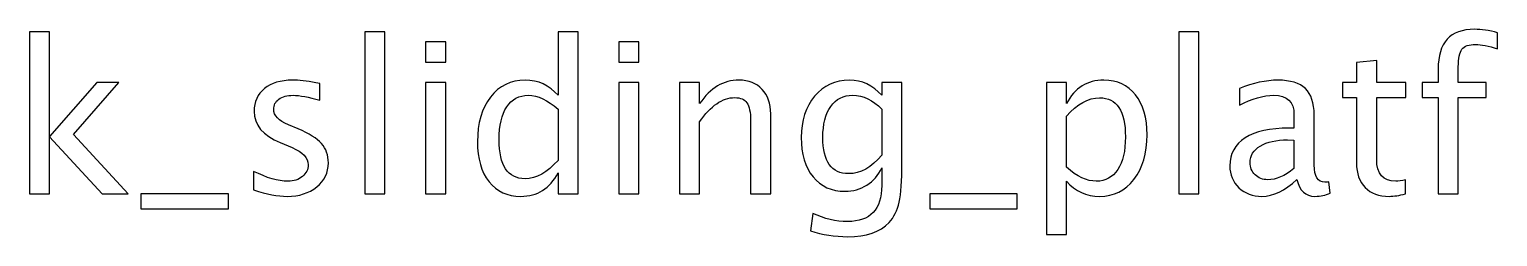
# Model space of a CAD drawing. Header units: centimetres. Extents: x -278 to 212, y -227 to 148.
# Drawn here: x 17.1 to 78.7, y 138.9 to 147.6 of the extents above; entities that cross this region are included whole.
import ezdxf

# ---------------------------------------------------------------- set-up
doc = ezdxf.new("R2010")
doc.units = ezdxf.units.CM
doc.header["$MEASUREMENT"] = 0
doc.layers.add('Layer 1', color=7, linetype='Continuous')

msp = doc.modelspace()

# ---------------------------------------------------------------- linework, layer by layer
at = {"layer": 'Layer 1'}
for points, knots in [([(17.14812, 140.67044), (17.14812, 140.67044), (17.14812, 147.47023), (17.14812, 147.47023), (17.14812, 147.47023), (17.14812, 147.47023), (17.99478, 147.47023), (17.99478, 147.47023), (17.99478, 147.47023), (17.99478, 147.47023), (17.99478, 143.07668), (17.99478, 143.07668), (17.99478, 143.07668), (17.99478, 143.07668), (19.97916, 145.34474), (19.97916, 145.34474), (19.97916, 145.34474), (19.97916, 145.34474), (20.89344, 145.34474), (20.89344, 145.34474), (20.89344, 145.34474), (20.89344, 145.34474), (18.99726, 143.1634), (18.99726, 143.1634), (18.99726, 143.1634), (18.99726, 143.1634), (21.29031, 140.67044), (21.29031, 140.67044), (21.29031, 140.67044), (21.29031, 140.67044), (20.19964, 140.67044), (20.19964, 140.67044), (20.19964, 140.67044), (20.19964, 140.67044), (17.99478, 143.06786), (17.99478, 143.06786), (17.99478, 143.06786), (17.99478, 143.06786), (17.99478, 140.67044), (17.99478, 140.67044), (17.99478, 140.67044), (17.99478, 140.67044), (17.14812, 140.67044), (17.14812, 140.67044)], [0, 0, 0, 0, 0.08333333, 0.08333333, 0.08333333, 0.08333333, 0.16666667, 0.16666667, 0.16666667, 0.16666667, 0.25, 0.25, 0.25, 0.25, 0.33333333, 0.33333333, 0.33333333, 0.33333333, 0.41666667, 0.41666667, 0.41666667, 0.41666667, 0.5, 0.5, 0.5, 0.5, 0.58333333, 0.58333333, 0.58333333, 0.58333333, 0.66666667, 0.66666667, 0.66666667, 0.66666667, 0.75, 0.75, 0.75, 0.75, 0.83333333, 0.83333333, 0.83333333, 0.83333333, 1, 1, 1, 1]), ([(31.20924, 140.67044), (31.20924, 140.67044), (31.20924, 147.47023), (31.20924, 147.47023), (31.20924, 147.47023), (31.20924, 147.47023), (32.0559, 147.47023), (32.0559, 147.47023), (32.0559, 147.47023), (32.0559, 147.47023), (32.0559, 140.67044), (32.0559, 140.67044), (32.0559, 140.67044), (32.0559, 140.67044), (31.20924, 140.67044), (31.20924, 140.67044)], [0, 0, 0, 0, 0.2, 0.2, 0.2, 0.2, 0.4, 0.4, 0.4, 0.4, 0.6, 0.6, 0.6, 0.6, 1, 1, 1, 1]), ([(39.31431, 140.67044), (39.31431, 140.67044), (39.31431, 141.54797), (39.31431, 141.54797), (39.31431, 141.54797), (38.96888, 140.8924), (38.44853, 140.56461), (37.75326, 140.56461), (37.75326, 140.56461), (37.18882, 140.56461), (36.74491, 140.76892), (36.42153, 141.17903), (36.42153, 141.17903), (36.09815, 141.58913), (35.93646, 142.14917), (35.93646, 142.85913), (35.93646, 142.85913), (35.93646, 143.63524), (36.1202, 144.25995), (36.4862, 144.73326), (36.4862, 144.73326), (36.85368, 145.2051), (37.33581, 145.44176), (37.93406, 145.44176), (37.93406, 145.44176), (38.48822, 145.44176), (38.94977, 145.23009), (39.31431, 144.80529), (39.31431, 144.80529), (39.31431, 144.80529), (39.31431, 147.47023), (39.31431, 147.47023), (39.31431, 147.47023), (39.31431, 147.47023), (40.16097, 147.47023), (40.16097, 147.47023), (40.16097, 147.47023), (40.16097, 147.47023), (40.16097, 140.67044), (40.16097, 140.67044), (40.16097, 140.67044), (40.16097, 140.67044), (39.31431, 140.67044), (39.31431, 140.67044)], [0, 0, 0, 0, 0.08333333, 0.08333333, 0.08333333, 0.08333333, 0.16666667, 0.16666667, 0.16666667, 0.16666667, 0.25, 0.25, 0.25, 0.25, 0.33333333, 0.33333333, 0.33333333, 0.33333333, 0.41666667, 0.41666667, 0.41666667, 0.41666667, 0.5, 0.5, 0.5, 0.5, 0.58333333, 0.58333333, 0.58333333, 0.58333333, 0.66666667, 0.66666667, 0.66666667, 0.66666667, 0.75, 0.75, 0.75, 0.75, 0.83333333, 0.83333333, 0.83333333, 0.83333333, 1, 1, 1, 1]), ([(65.33901, 140.67044), (65.33901, 140.67044), (65.33901, 147.47023), (65.33901, 147.47023), (65.33901, 147.47023), (65.33901, 147.47023), (66.18567, 147.47023), (66.18567, 147.47023), (66.18567, 147.47023), (66.18567, 147.47023), (66.18567, 140.67044), (66.18567, 140.67044), (66.18567, 140.67044), (66.18567, 140.67044), (65.33901, 140.67044), (65.33901, 140.67044)], [0, 0, 0, 0, 0.2, 0.2, 0.2, 0.2, 0.4, 0.4, 0.4, 0.4, 0.6, 0.6, 0.6, 0.6, 1, 1, 1, 1]), ([(76.21485, 140.67044), (76.21485, 140.67044), (76.21485, 144.70974), (76.21485, 144.70974), (76.21485, 144.70974), (76.21485, 144.70974), (75.55192, 144.70974), (75.55192, 144.70974), (75.55192, 144.70974), (75.55192, 144.70974), (75.55192, 145.34474), (75.55192, 145.34474), (75.55192, 145.34474), (75.55192, 145.34474), (76.21485, 145.34474), (76.21485, 145.34474), (76.21485, 145.34474), (76.21485, 145.34474), (76.21485, 145.90478), (76.21485, 145.90478), (76.21485, 145.90478), (76.21485, 147.01897), (76.72343, 147.57606), (77.74061, 147.57606), (77.74061, 147.57606), (78.02577, 147.57606), (78.34915, 147.52902), (78.71075, 147.43495), (78.71075, 147.43495), (78.71075, 147.43495), (78.71075, 146.75585), (78.71075, 146.75585), (78.71075, 146.75585), (78.3271, 146.87933), (78.01989, 146.94106), (77.78912, 146.94106), (77.78912, 146.94106), (77.50836, 146.94106), (77.31728, 146.87492), (77.21585, 146.74115), (77.21585, 146.74115), (77.11296, 146.60739), (77.06151, 146.35898), (77.06151, 145.99591), (77.06151, 145.99591), (77.06151, 145.99591), (77.06151, 145.34474), (77.06151, 145.34474), (77.06151, 145.34474), (77.06151, 145.34474), (78.23597, 145.34474), (78.23597, 145.34474), (78.23597, 145.34474), (78.23597, 145.34474), (78.23597, 144.70974), (78.23597, 144.70974), (78.23597, 144.70974), (78.23597, 144.70974), (77.06151, 144.70974), (77.06151, 144.70974), (77.06151, 144.70974), (77.06151, 144.70974), (77.06151, 140.67044), (77.06151, 140.67044), (77.06151, 140.67044), (77.06151, 140.67044), (76.21485, 140.67044), (76.21485, 140.67044)], [0, 0, 0, 0, 0.05555556, 0.05555556, 0.05555556, 0.05555556, 0.11111111, 0.11111111, 0.11111111, 0.11111111, 0.16666667, 0.16666667, 0.16666667, 0.16666667, 0.22222222, 0.22222222, 0.22222222, 0.22222222, 0.27777778, 0.27777778, 0.27777778, 0.27777778, 0.33333333, 0.33333333, 0.33333333, 0.33333333, 0.38888889, 0.38888889, 0.38888889, 0.38888889, 0.44444444, 0.44444444, 0.44444444, 0.44444444, 0.5, 0.5, 0.5, 0.5, 0.55555556, 0.55555556, 0.55555556, 0.55555556, 0.61111111, 0.61111111, 0.61111111, 0.61111111, 0.66666667, 0.66666667, 0.66666667, 0.66666667, 0.72222222, 0.72222222, 0.72222222, 0.72222222, 0.77777778, 0.77777778, 0.77777778, 0.77777778, 0.83333333, 0.83333333, 0.83333333, 0.83333333, 0.88888889, 0.88888889, 0.88888889, 0.88888889, 1, 1, 1, 1]), ([(33.75806, 146.20023), (33.75806, 146.20023), (33.75806, 147.0469), (33.75806, 147.0469), (33.75806, 147.0469), (33.75806, 147.0469), (34.60472, 147.0469), (34.60472, 147.0469), (34.60472, 147.0469), (34.60472, 147.0469), (34.60472, 146.20023), (34.60472, 146.20023), (34.60472, 146.20023), (34.60472, 146.20023), (33.75806, 146.20023), (33.75806, 146.20023)], [0, 0, 0, 0, 0.2, 0.2, 0.2, 0.2, 0.4, 0.4, 0.4, 0.4, 0.6, 0.6, 0.6, 0.6, 1, 1, 1, 1]), ([(41.85725, 146.20023), (41.85725, 146.20023), (41.85725, 147.0469), (41.85725, 147.0469), (41.85725, 147.0469), (41.85725, 147.0469), (42.70391, 147.0469), (42.70391, 147.0469), (42.70391, 147.0469), (42.70391, 147.0469), (42.70391, 146.20023), (42.70391, 146.20023), (42.70391, 146.20023), (42.70391, 146.20023), (41.85725, 146.20023), (41.85725, 146.20023)], [0, 0, 0, 0, 0.2, 0.2, 0.2, 0.2, 0.4, 0.4, 0.4, 0.4, 0.6, 0.6, 0.6, 0.6, 1, 1, 1, 1]), ([(74.84783, 140.67191), (74.58619, 140.59988), (74.35835, 140.56461), (74.1658, 140.56461), (74.1658, 140.56461), (73.73364, 140.56461), (73.39704, 140.68808), (73.15597, 140.93502), (73.15597, 140.93502), (72.91344, 141.18197), (72.7929, 141.52446), (72.7929, 141.96396), (72.7929, 141.96396), (72.7929, 141.96396), (72.7929, 144.70974), (72.7929, 144.70974), (72.7929, 144.70974), (72.7929, 144.70974), (72.20788, 144.70974), (72.20788, 144.70974), (72.20788, 144.70974), (72.20788, 144.70974), (72.20788, 145.34474), (72.20788, 145.34474), (72.20788, 145.34474), (72.20788, 145.34474), (72.7929, 145.34474), (72.7929, 145.34474), (72.7929, 145.34474), (72.7929, 145.34474), (72.7929, 146.18994), (72.7929, 146.18994), (72.7929, 146.18994), (72.7929, 146.18994), (73.63957, 146.27078), (73.63957, 146.27078), (73.63957, 146.27078), (73.63957, 146.27078), (73.63957, 145.34474), (73.63957, 145.34474), (73.63957, 145.34474), (73.63957, 145.34474), (74.86547, 145.34474), (74.86547, 145.34474), (74.86547, 145.34474), (74.86547, 145.34474), (74.86547, 144.70974), (74.86547, 144.70974), (74.86547, 144.70974), (74.86547, 144.70974), (73.63957, 144.70974), (73.63957, 144.70974), (73.63957, 144.70974), (73.63957, 144.70974), (73.63957, 142.11683), (73.63957, 142.11683), (73.63957, 142.11683), (73.63957, 141.50535), (73.90562, 141.19961), (74.43626, 141.19961), (74.43626, 141.19961), (74.54944, 141.19961), (74.68614, 141.21872), (74.84783, 141.25546), (74.84783, 141.25546), (74.84783, 141.25546), (74.84783, 140.67191), (74.84783, 140.67191)], [0, 0, 0, 0, 0.05555556, 0.05555556, 0.05555556, 0.05555556, 0.11111111, 0.11111111, 0.11111111, 0.11111111, 0.16666667, 0.16666667, 0.16666667, 0.16666667, 0.22222222, 0.22222222, 0.22222222, 0.22222222, 0.27777778, 0.27777778, 0.27777778, 0.27777778, 0.33333333, 0.33333333, 0.33333333, 0.33333333, 0.38888889, 0.38888889, 0.38888889, 0.38888889, 0.44444444, 0.44444444, 0.44444444, 0.44444444, 0.5, 0.5, 0.5, 0.5, 0.55555556, 0.55555556, 0.55555556, 0.55555556, 0.61111111, 0.61111111, 0.61111111, 0.61111111, 0.66666667, 0.66666667, 0.66666667, 0.66666667, 0.72222222, 0.72222222, 0.72222222, 0.72222222, 0.77777778, 0.77777778, 0.77777778, 0.77777778, 0.83333333, 0.83333333, 0.83333333, 0.83333333, 0.88888889, 0.88888889, 0.88888889, 0.88888889, 1, 1, 1, 1]), ([(26.54523, 140.83801), (26.54523, 140.83801), (26.54523, 141.61412), (26.54523, 141.61412), (26.54523, 141.61412), (27.09938, 141.33778), (27.58004, 141.19961), (27.99015, 141.19961), (27.99015, 141.19961), (28.23415, 141.19961), (28.437, 141.26575), (28.59722, 141.39804), (28.59722, 141.39804), (28.75744, 141.52887), (28.83828, 141.6935), (28.83828, 141.89193), (28.83828, 141.89193), (28.83828, 142.1815), (28.61339, 142.4211), (28.16359, 142.61072), (28.16359, 142.61072), (28.16359, 142.61072), (27.66824, 142.82091), (27.66824, 142.82091), (27.66824, 142.82091), (26.93769, 143.12371), (26.57169, 143.56175), (26.57169, 144.1306), (26.57169, 144.1306), (26.57169, 144.53776), (26.71574, 144.8582), (27.00384, 145.09192), (27.00384, 145.09192), (27.29194, 145.32563), (27.68734, 145.44176), (28.18858, 145.44176), (28.18858, 145.44176), (28.44876, 145.44176), (28.77214, 145.40648), (29.15578, 145.33445), (29.15578, 145.33445), (29.15578, 145.33445), (29.33217, 145.30065), (29.33217, 145.30065), (29.33217, 145.30065), (29.33217, 145.30065), (29.33217, 144.59509), (29.33217, 144.59509), (29.33217, 144.59509), (28.86033, 144.7362), (28.48403, 144.80676), (28.20328, 144.80676), (28.20328, 144.80676), (27.95634, 144.80676), (27.76084, 144.75237), (27.61238, 144.64507), (27.61238, 144.64507), (27.46539, 144.53776), (27.39189, 144.39371), (27.39189, 144.21292), (27.39189, 144.21292), (27.39189, 143.95862), (27.59768, 143.74254), (28.01072, 143.56763), (28.01072, 143.56763), (28.01072, 143.56763), (28.41789, 143.39565), (28.41789, 143.39565), (28.41789, 143.39565), (28.87944, 143.20162), (29.20576, 142.99583), (29.39685, 142.77976), (29.39685, 142.77976), (29.5894, 142.56368), (29.68495, 142.29322), (29.68495, 141.96984), (29.68495, 141.96984), (29.68495, 141.55973), (29.52326, 141.22312), (29.19841, 140.96001), (29.19841, 140.96001), (28.87503, 140.6969), (28.46052, 140.56461), (27.95634, 140.56461), (27.95634, 140.56461), (27.56828, 140.56461), (27.09938, 140.65574), (26.54523, 140.83801)], [0, 0, 0, 0, 0.04347826, 0.04347826, 0.04347826, 0.04347826, 0.08695652, 0.08695652, 0.08695652, 0.08695652, 0.13043478, 0.13043478, 0.13043478, 0.13043478, 0.17391304, 0.17391304, 0.17391304, 0.17391304, 0.2173913, 0.2173913, 0.2173913, 0.2173913, 0.26086957, 0.26086957, 0.26086957, 0.26086957, 0.30434783, 0.30434783, 0.30434783, 0.30434783, 0.34782609, 0.34782609, 0.34782609, 0.34782609, 0.39130435, 0.39130435, 0.39130435, 0.39130435, 0.43478261, 0.43478261, 0.43478261, 0.43478261, 0.47826087, 0.47826087, 0.47826087, 0.47826087, 0.52173913, 0.52173913, 0.52173913, 0.52173913, 0.56521739, 0.56521739, 0.56521739, 0.56521739, 0.60869565, 0.60869565, 0.60869565, 0.60869565, 0.65217391, 0.65217391, 0.65217391, 0.65217391, 0.69565217, 0.69565217, 0.69565217, 0.69565217, 0.73913043, 0.73913043, 0.73913043, 0.73913043, 0.7826087, 0.7826087, 0.7826087, 0.7826087, 0.82608696, 0.82608696, 0.82608696, 0.82608696, 0.86956522, 0.86956522, 0.86956522, 0.86956522, 0.91304348, 0.91304348, 0.91304348, 0.91304348, 1, 1, 1, 1]), ([(33.75806, 140.67044), (33.75806, 140.67044), (33.75806, 145.34474), (33.75806, 145.34474), (33.75806, 145.34474), (33.75806, 145.34474), (34.60472, 145.34474), (34.60472, 145.34474), (34.60472, 145.34474), (34.60472, 145.34474), (34.60472, 140.67044), (34.60472, 140.67044), (34.60472, 140.67044), (34.60472, 140.67044), (33.75806, 140.67044), (33.75806, 140.67044)], [0, 0, 0, 0, 0.2, 0.2, 0.2, 0.2, 0.4, 0.4, 0.4, 0.4, 0.6, 0.6, 0.6, 0.6, 1, 1, 1, 1]), ([(41.85725, 140.67044), (41.85725, 140.67044), (41.85725, 145.34474), (41.85725, 145.34474), (41.85725, 145.34474), (41.85725, 145.34474), (42.70391, 145.34474), (42.70391, 145.34474), (42.70391, 145.34474), (42.70391, 145.34474), (42.70391, 140.67044), (42.70391, 140.67044), (42.70391, 140.67044), (42.70391, 140.67044), (41.85725, 140.67044), (41.85725, 140.67044)], [0, 0, 0, 0, 0.2, 0.2, 0.2, 0.2, 0.4, 0.4, 0.4, 0.4, 0.6, 0.6, 0.6, 0.6, 1, 1, 1, 1]), ([(44.40607, 140.67044), (44.40607, 140.67044), (44.40607, 145.34474), (44.40607, 145.34474), (44.40607, 145.34474), (44.40607, 145.34474), (45.25273, 145.34474), (45.25273, 145.34474), (45.25273, 145.34474), (45.25273, 145.34474), (45.25273, 144.46133), (45.25273, 144.46133), (45.25273, 144.46133), (45.70105, 145.11544), (46.2508, 145.44176), (46.9005, 145.44176), (46.9005, 145.44176), (47.30913, 145.44176), (47.63398, 145.31388), (47.87358, 145.05664), (47.87358, 145.05664), (48.11317, 144.80088), (48.2337, 144.45545), (48.2337, 144.0233), (48.2337, 144.0233), (48.2337, 144.0233), (48.2337, 140.67044), (48.2337, 140.67044), (48.2337, 140.67044), (48.2337, 140.67044), (47.38704, 140.67044), (47.38704, 140.67044), (47.38704, 140.67044), (47.38704, 140.67044), (47.38704, 143.74695), (47.38704, 143.74695), (47.38704, 143.74695), (47.38704, 144.09385), (47.33559, 144.3408), (47.23417, 144.48779), (47.23417, 144.48779), (47.13127, 144.63625), (46.96223, 144.70974), (46.72558, 144.70974), (46.72558, 144.70974), (46.20523, 144.70974), (45.71428, 144.3702), (45.25273, 143.6911), (45.25273, 143.6911), (45.25273, 143.6911), (45.25273, 140.67044), (45.25273, 140.67044), (45.25273, 140.67044), (45.25273, 140.67044), (44.40607, 140.67044), (44.40607, 140.67044)], [0, 0, 0, 0, 0.06666667, 0.06666667, 0.06666667, 0.06666667, 0.13333333, 0.13333333, 0.13333333, 0.13333333, 0.2, 0.2, 0.2, 0.2, 0.26666667, 0.26666667, 0.26666667, 0.26666667, 0.33333333, 0.33333333, 0.33333333, 0.33333333, 0.4, 0.4, 0.4, 0.4, 0.46666667, 0.46666667, 0.46666667, 0.46666667, 0.53333333, 0.53333333, 0.53333333, 0.53333333, 0.6, 0.6, 0.6, 0.6, 0.66666667, 0.66666667, 0.66666667, 0.66666667, 0.73333333, 0.73333333, 0.73333333, 0.73333333, 0.8, 0.8, 0.8, 0.8, 0.86666667, 0.86666667, 0.86666667, 0.86666667, 1, 1, 1, 1]), ([(49.89764, 139.11822), (49.89764, 139.11822), (49.99759, 139.85023), (49.99759, 139.85023), (49.99759, 139.85023), (50.48854, 139.62093), (50.97508, 139.50627), (51.45574, 139.50627), (51.45574, 139.50627), (52.40971, 139.50627), (52.88743, 140.01192), (52.88743, 141.02175), (52.88743, 141.02175), (52.88743, 141.02175), (52.88743, 141.7567), (52.88743, 141.7567), (52.88743, 141.7567), (52.74043, 141.44655), (52.53171, 141.20696), (52.25978, 141.03498), (52.25978, 141.03498), (51.98784, 140.863), (51.68504, 140.77627), (51.35137, 140.77627), (51.35137, 140.77627), (50.78546, 140.77627), (50.33714, 140.97912), (50.00641, 141.38481), (50.00641, 141.38481), (49.67568, 141.79051), (49.50958, 142.34025), (49.50958, 143.03405), (49.50958, 143.03405), (49.50958, 143.74401), (49.69773, 144.32316), (50.07402, 144.77148), (50.07402, 144.77148), (50.45179, 145.21833), (50.93833, 145.44176), (51.53658, 145.44176), (51.53658, 145.44176), (52.05987, 145.44176), (52.51113, 145.23009), (52.88743, 144.80529), (52.88743, 144.80529), (52.88743, 144.80529), (52.88743, 145.34474), (52.88743, 145.34474), (52.88743, 145.34474), (52.88743, 145.34474), (53.73409, 145.34474), (53.73409, 145.34474), (53.73409, 145.34474), (53.73409, 145.34474), (53.73409, 141.94632), (53.73409, 141.94632), (53.73409, 141.94632), (53.73409, 141.21578), (53.69587, 140.67485), (53.61944, 140.32354), (53.61944, 140.32354), (53.54447, 139.97223), (53.40042, 139.68413), (53.1917, 139.46071), (53.1917, 139.46071), (52.82128, 139.06824), (52.24214, 138.87127), (51.45574, 138.87127), (51.45574, 138.87127), (50.91628, 138.87127), (50.3974, 138.95359), (49.89764, 139.11822)], [0, 0, 0, 0, 0.05263158, 0.05263158, 0.05263158, 0.05263158, 0.10526316, 0.10526316, 0.10526316, 0.10526316, 0.15789474, 0.15789474, 0.15789474, 0.15789474, 0.21052632, 0.21052632, 0.21052632, 0.21052632, 0.26315789, 0.26315789, 0.26315789, 0.26315789, 0.31578947, 0.31578947, 0.31578947, 0.31578947, 0.36842105, 0.36842105, 0.36842105, 0.36842105, 0.42105263, 0.42105263, 0.42105263, 0.42105263, 0.47368421, 0.47368421, 0.47368421, 0.47368421, 0.52631579, 0.52631579, 0.52631579, 0.52631579, 0.57894737, 0.57894737, 0.57894737, 0.57894737, 0.63157895, 0.63157895, 0.63157895, 0.63157895, 0.68421053, 0.68421053, 0.68421053, 0.68421053, 0.73684211, 0.73684211, 0.73684211, 0.73684211, 0.78947368, 0.78947368, 0.78947368, 0.78947368, 0.84210526, 0.84210526, 0.84210526, 0.84210526, 0.89473684, 0.89473684, 0.89473684, 0.89473684, 1, 1, 1, 1]), ([(59.78864, 138.96829), (59.78864, 138.96829), (59.78864, 145.34474), (59.78864, 145.34474), (59.78864, 145.34474), (59.78864, 145.34474), (60.6353, 145.34474), (60.6353, 145.34474), (60.6353, 145.34474), (60.6353, 145.34474), (60.6353, 144.46133), (60.6353, 144.46133), (60.6353, 144.46133), (60.9822, 145.11544), (61.50402, 145.44176), (62.19928, 145.44176), (62.19928, 145.44176), (62.76226, 145.44176), (63.2047, 145.23744), (63.52808, 144.82734), (63.52808, 144.82734), (63.85146, 144.41723), (64.01315, 143.8572), (64.01315, 143.14723), (64.01315, 143.14723), (64.01315, 142.37406), (63.82941, 141.74935), (63.4634, 141.27604), (63.4634, 141.27604), (63.0974, 140.80126), (62.61527, 140.56461), (62.01848, 140.56461), (62.01848, 140.56461), (61.46433, 140.56461), (61.00278, 140.77627), (60.6353, 141.20108), (60.6353, 141.20108), (60.6353, 141.20108), (60.6353, 138.96829), (60.6353, 138.96829), (60.6353, 138.96829), (60.6353, 138.96829), (59.78864, 138.96829), (59.78864, 138.96829)], [0, 0, 0, 0, 0.08333333, 0.08333333, 0.08333333, 0.08333333, 0.16666667, 0.16666667, 0.16666667, 0.16666667, 0.25, 0.25, 0.25, 0.25, 0.33333333, 0.33333333, 0.33333333, 0.33333333, 0.41666667, 0.41666667, 0.41666667, 0.41666667, 0.5, 0.5, 0.5, 0.5, 0.58333333, 0.58333333, 0.58333333, 0.58333333, 0.66666667, 0.66666667, 0.66666667, 0.66666667, 0.75, 0.75, 0.75, 0.75, 0.83333333, 0.83333333, 0.83333333, 0.83333333, 1, 1, 1, 1]), ([(70.297, 141.26575), (69.78842, 140.79832), (69.29894, 140.56461), (68.82857, 140.56461), (68.82857, 140.56461), (68.44198, 140.56461), (68.12007, 140.68514), (67.86578, 140.92767), (67.86578, 140.92767), (67.61001, 141.17021), (67.48213, 141.47595), (67.48213, 141.8449), (67.48213, 141.8449), (67.48213, 142.35495), (67.69674, 142.74742), (68.12595, 143.02082), (68.12595, 143.02082), (68.55516, 143.29422), (69.17105, 143.43092), (69.97362, 143.43092), (69.97362, 143.43092), (69.97362, 143.43092), (70.17206, 143.43092), (70.17206, 143.43092), (70.17206, 143.43092), (70.17206, 143.43092), (70.17206, 143.9939), (70.17206, 143.9939), (70.17206, 143.9939), (70.17206, 144.53629), (69.88984, 144.80676), (69.32393, 144.80676), (69.32393, 144.80676), (68.88589, 144.80676), (68.4067, 144.66859), (67.88783, 144.39224), (67.88783, 144.39224), (67.88783, 144.39224), (67.88783, 145.08898), (67.88783, 145.08898), (67.88783, 145.08898), (68.45815, 145.32416), (68.99614, 145.44176), (69.50031, 145.44176), (69.50031, 145.44176), (70.01919, 145.44176), (70.40284, 145.32416), (70.64831, 145.08751), (70.64831, 145.08751), (70.89526, 144.85085), (71.01873, 144.48632), (71.01873, 143.9939), (71.01873, 143.9939), (71.01873, 143.9939), (71.01873, 141.88164), (71.01873, 141.88164), (71.01873, 141.88164), (71.01873, 141.39804), (71.16719, 141.15551), (71.46558, 141.15551), (71.46558, 141.15551), (71.50233, 141.15551), (71.55671, 141.16139), (71.62874, 141.17315), (71.62874, 141.17315), (71.62874, 141.17315), (71.689, 140.70278), (71.689, 140.70278), (71.689, 140.70278), (71.49645, 140.61017), (71.28478, 140.56461), (71.05254, 140.56461), (71.05254, 140.56461), (70.65713, 140.56461), (70.40578, 140.79832), (70.297, 141.26575)], [0, 0, 0, 0, 0.05, 0.05, 0.05, 0.05, 0.1, 0.1, 0.1, 0.1, 0.15, 0.15, 0.15, 0.15, 0.2, 0.2, 0.2, 0.2, 0.25, 0.25, 0.25, 0.25, 0.3, 0.3, 0.3, 0.3, 0.35, 0.35, 0.35, 0.35, 0.4, 0.4, 0.4, 0.4, 0.45, 0.45, 0.45, 0.45, 0.5, 0.5, 0.5, 0.5, 0.55, 0.55, 0.55, 0.55, 0.6, 0.6, 0.6, 0.6, 0.65, 0.65, 0.65, 0.65, 0.7, 0.7, 0.7, 0.7, 0.75, 0.75, 0.75, 0.75, 0.8, 0.8, 0.8, 0.8, 0.85, 0.85, 0.85, 0.85, 0.9, 0.9, 0.9, 0.9, 1, 1, 1, 1]), ([(39.31431, 144.22614), (38.8748, 144.61273), (38.45882, 144.80676), (38.06488, 144.80676), (38.06488, 144.80676), (37.67683, 144.80676), (37.37697, 144.64507), (37.16383, 144.32022), (37.16383, 144.32022), (36.9507, 143.99684), (36.84486, 143.53823), (36.84486, 142.94439), (36.84486, 142.94439), (36.84486, 141.85224), (37.20646, 141.30544), (37.93112, 141.30544), (37.93112, 141.30544), (38.40149, 141.30544), (38.86304, 141.56267), (39.31431, 142.07567), (39.31431, 142.07567), (39.31431, 142.07567), (39.31431, 144.22614), (39.31431, 144.22614)], [0, 0, 0, 0, 0.14285714, 0.14285714, 0.14285714, 0.14285714, 0.28571429, 0.28571429, 0.28571429, 0.28571429, 0.42857143, 0.42857143, 0.42857143, 0.42857143, 0.57142857, 0.57142857, 0.57142857, 0.57142857, 0.71428571, 0.71428571, 0.71428571, 0.71428571, 1, 1, 1, 1]), ([(52.88743, 142.28734), (52.88743, 142.28734), (52.88743, 144.22614), (52.88743, 144.22614), (52.88743, 144.22614), (52.51407, 144.61273), (52.1069, 144.80676), (51.6674, 144.80676), (51.6674, 144.80676), (51.27641, 144.80676), (50.97067, 144.65095), (50.75018, 144.33786), (50.75018, 144.33786), (50.52823, 144.02624), (50.41798, 143.59261), (50.41798, 143.03993), (50.41798, 143.03993), (50.41798, 142.02422), (50.77811, 141.51711), (51.49983, 141.51711), (51.49983, 141.51711), (51.99078, 141.51711), (52.4538, 141.77434), (52.88743, 142.28734)], [0, 0, 0, 0, 0.14285714, 0.14285714, 0.14285714, 0.14285714, 0.28571429, 0.28571429, 0.28571429, 0.28571429, 0.42857143, 0.42857143, 0.42857143, 0.42857143, 0.57142857, 0.57142857, 0.57142857, 0.57142857, 0.71428571, 0.71428571, 0.71428571, 0.71428571, 1, 1, 1, 1]), ([(60.6353, 141.78463), (61.07186, 141.3951), (61.48785, 141.19961), (61.88325, 141.19961), (61.88325, 141.19961), (62.27278, 141.19961), (62.57411, 141.36277), (62.78578, 141.68762), (62.78578, 141.68762), (62.99891, 142.01246), (63.10475, 142.46961), (63.10475, 143.06051), (63.10475, 143.06051), (63.10475, 144.15412), (62.74315, 144.70092), (62.01995, 144.70092), (62.01995, 144.70092), (61.54664, 144.70092), (61.08509, 144.44516), (60.6353, 143.93216), (60.6353, 143.93216), (60.6353, 143.93216), (60.6353, 141.78463), (60.6353, 141.78463)], [0, 0, 0, 0, 0.14285714, 0.14285714, 0.14285714, 0.14285714, 0.28571429, 0.28571429, 0.28571429, 0.28571429, 0.42857143, 0.42857143, 0.42857143, 0.42857143, 0.57142857, 0.57142857, 0.57142857, 0.57142857, 0.71428571, 0.71428571, 0.71428571, 0.71428571, 1, 1, 1, 1]), ([(70.17206, 141.7273), (70.17206, 141.7273), (70.17206, 142.92822), (70.17206, 142.92822), (70.17206, 142.92822), (70.17206, 142.92822), (69.90013, 142.93704), (69.90013, 142.93704), (69.90013, 142.93704), (69.42976, 142.93704), (69.05052, 142.85031), (68.76095, 142.67686), (68.76095, 142.67686), (68.47285, 142.50194), (68.3288, 142.27117), (68.3288, 141.98307), (68.3288, 141.98307), (68.3288, 141.78169), (68.40082, 141.61118), (68.5434, 141.47154), (68.5434, 141.47154), (68.68746, 141.3319), (68.86237, 141.26134), (69.06963, 141.26134), (69.06963, 141.26134), (69.42241, 141.26134), (69.78989, 141.41715), (70.17206, 141.7273)], [0, 0, 0, 0, 0.125, 0.125, 0.125, 0.125, 0.25, 0.25, 0.25, 0.25, 0.375, 0.375, 0.375, 0.375, 0.5, 0.5, 0.5, 0.5, 0.625, 0.625, 0.625, 0.625, 0.75, 0.75, 0.75, 0.75, 1, 1, 1, 1]), ([(21.82683, 140.03544), (21.82683, 140.03544), (21.82683, 140.67044), (21.82683, 140.67044), (21.82683, 140.67044), (21.82683, 140.67044), (25.49571, 140.67044), (25.49571, 140.67044), (25.49571, 140.67044), (25.49571, 140.67044), (25.49571, 140.03544), (25.49571, 140.03544), (25.49571, 140.03544), (25.49571, 140.03544), (21.82683, 140.03544), (21.82683, 140.03544)], [0, 0, 0, 0, 0.2, 0.2, 0.2, 0.2, 0.4, 0.4, 0.4, 0.4, 0.6, 0.6, 0.6, 0.6, 1, 1, 1, 1]), ([(54.90267, 140.03544), (54.90267, 140.03544), (54.90267, 140.67044), (54.90267, 140.67044), (54.90267, 140.67044), (54.90267, 140.67044), (58.57155, 140.67044), (58.57155, 140.67044), (58.57155, 140.67044), (58.57155, 140.67044), (58.57155, 140.03544), (58.57155, 140.03544), (58.57155, 140.03544), (58.57155, 140.03544), (54.90267, 140.03544), (54.90267, 140.03544)], [0, 0, 0, 0, 0.2, 0.2, 0.2, 0.2, 0.4, 0.4, 0.4, 0.4, 0.6, 0.6, 0.6, 0.6, 1, 1, 1, 1])]:
    msp.add_open_spline(points, degree=3, knots=knots, dxfattribs=at)

doc.saveas('drawing.dxf')
